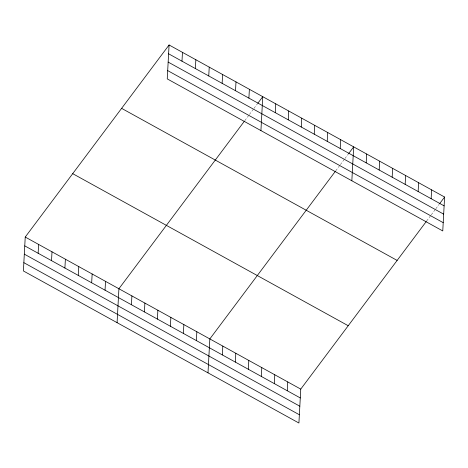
<?xml version="1.0" encoding="UTF-8"?>
<svg xmlns="http://www.w3.org/2000/svg" width="468" height="468" viewBox="0 0 468 468"><rect width="100%" height="100%" fill="white"/><g stroke="black" fill="none" stroke-linecap="round" stroke-linejoin="round"><path stroke-width="0.35" stroke-dasharray="2.34 1.75" d="M244.852 120.586L249.017 115.029M249.432 114.473L253.597 108.909M254.013 108.354L257.347 103.908M335.772 170.767L339.938 165.21M340.353 164.654L344.518 159.091M344.934 158.535L348.268 154.089M426.693 220.949L430.858 215.391M431.274 214.835L435.439 209.272M435.854 208.716L439.189 204.27"/><path stroke-width="0.7" d="M169.083 44.975L167.246 78.887L442.763 230.952L444.6 197.04L169.083 44.975L25.237 237.048L23.4 270.96L298.917 423.025L300.754 389.113L426.278 221.504M38.142 253.252L38.622 244.431M51.521 260.641L52.001 251.819M64.906 268.029L65.385 259.202M78.285 275.412L78.764 266.59M91.669 282.801L92.149 273.979M105.054 290.183L105.528 281.362M117.076 322.663L118.913 288.75L244.436 121.142M131.42 304.738L131.9 295.916M144.413 311.91L144.887 303.089M157.4 319.077L157.88 310.255M181.988 61.185L182.467 52.363M170.387 326.249L170.867 317.427M195.372 68.568L195.846 59.746M183.38 333.415L183.854 324.593M208.751 75.956L209.231 67.135M196.367 340.587L196.841 331.759M222.136 83.345L222.616 74.517M207.997 372.844L209.834 338.931L335.357 171.323M235.515 90.728L235.995 81.906M222.341 354.92L222.821 346.098M248.9 98.116L249.38 89.294M235.334 362.092L235.808 353.27M260.922 130.59L262.759 96.677L257.763 103.352M248.321 369.258L248.8 360.436M275.272 112.671L275.746 103.849M261.308 376.43L261.787 367.608M288.259 119.837L288.738 111.015M274.295 383.596L274.774 374.774M301.246 127.009L301.725 118.188M287.288 390.768L287.761 381.946M314.239 134.176L314.712 125.354M327.226 141.342L327.705 132.52M340.213 148.514L340.692 139.692M351.842 180.771L353.679 146.858L348.683 153.533M366.192 162.852L366.666 154.03M379.179 170.019L379.659 161.197M392.166 177.191L392.646 168.369M405.159 184.357L405.633 175.535M418.146 191.529L418.62 182.707M431.133 198.695L431.613 189.873M439.604 203.715L444.6 197.04M168.609 53.797L444.12 205.861M168.158 62.08L443.676 214.145M167.696 70.609L443.214 222.674M121.616 108.36L397.133 260.424M72.704 173.663L348.221 325.728M25.237 237.048L300.754 389.113M24.757 245.87L300.275 397.935M24.313 254.147L299.824 406.212M23.85 262.677L299.362 414.747"/></g></svg>
